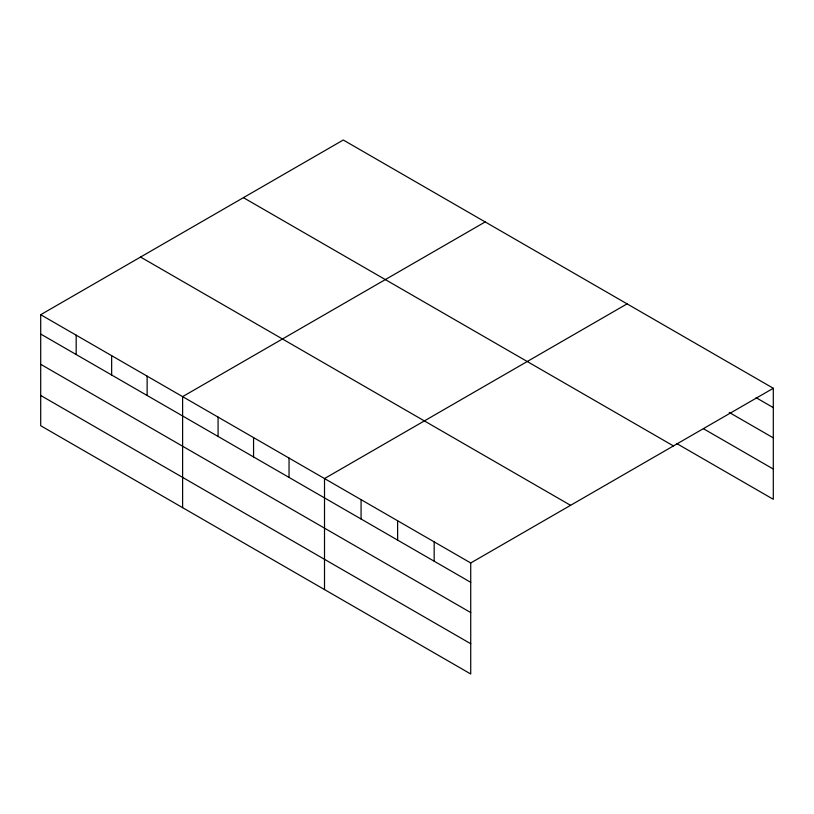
<?xml version="1.0" encoding="UTF-8"?>
<svg xmlns="http://www.w3.org/2000/svg" width="814" height="814" viewBox="0 0 814 814"><rect width="100%" height="100%" fill="white"/><g stroke="black" fill="none" stroke-linecap="round" stroke-linejoin="round"><path stroke-width="1.22" d="M470.726 612.566L470.726 562.973L40.7 314.703L40.7 425.722L470.726 673.992L470.726 612.566L40.7 364.296M676.546 443.437L773.3 499.297L773.3 388.278L343.274 140.008L40.7 314.703M485.185 221.937L182.611 396.632L182.611 507.651M627.095 303.866L324.511 478.561L324.511 589.58M470.726 562.973L773.3 388.278M756.094 397.69L773.3 407.621M729.222 412.423L773.3 437.871M703.418 428.703L773.3 469.047M243.427 197.66L673.453 445.93M140.547 257.051L570.573 505.321M40.7 334.045L470.726 582.315M40.7 395.462L470.726 643.732M434.167 541.87L434.167 561.212M397.619 520.767L397.619 540.109M361.07 499.664L361.07 519.006M289.041 458.079L289.041 477.421M253.561 437.596L253.561 456.939M218.081 417.114L218.081 436.457M147.131 376.149L147.131 395.492M111.65 355.667L111.65 375.01M76.18 335.185L76.18 354.528"/></g></svg>
